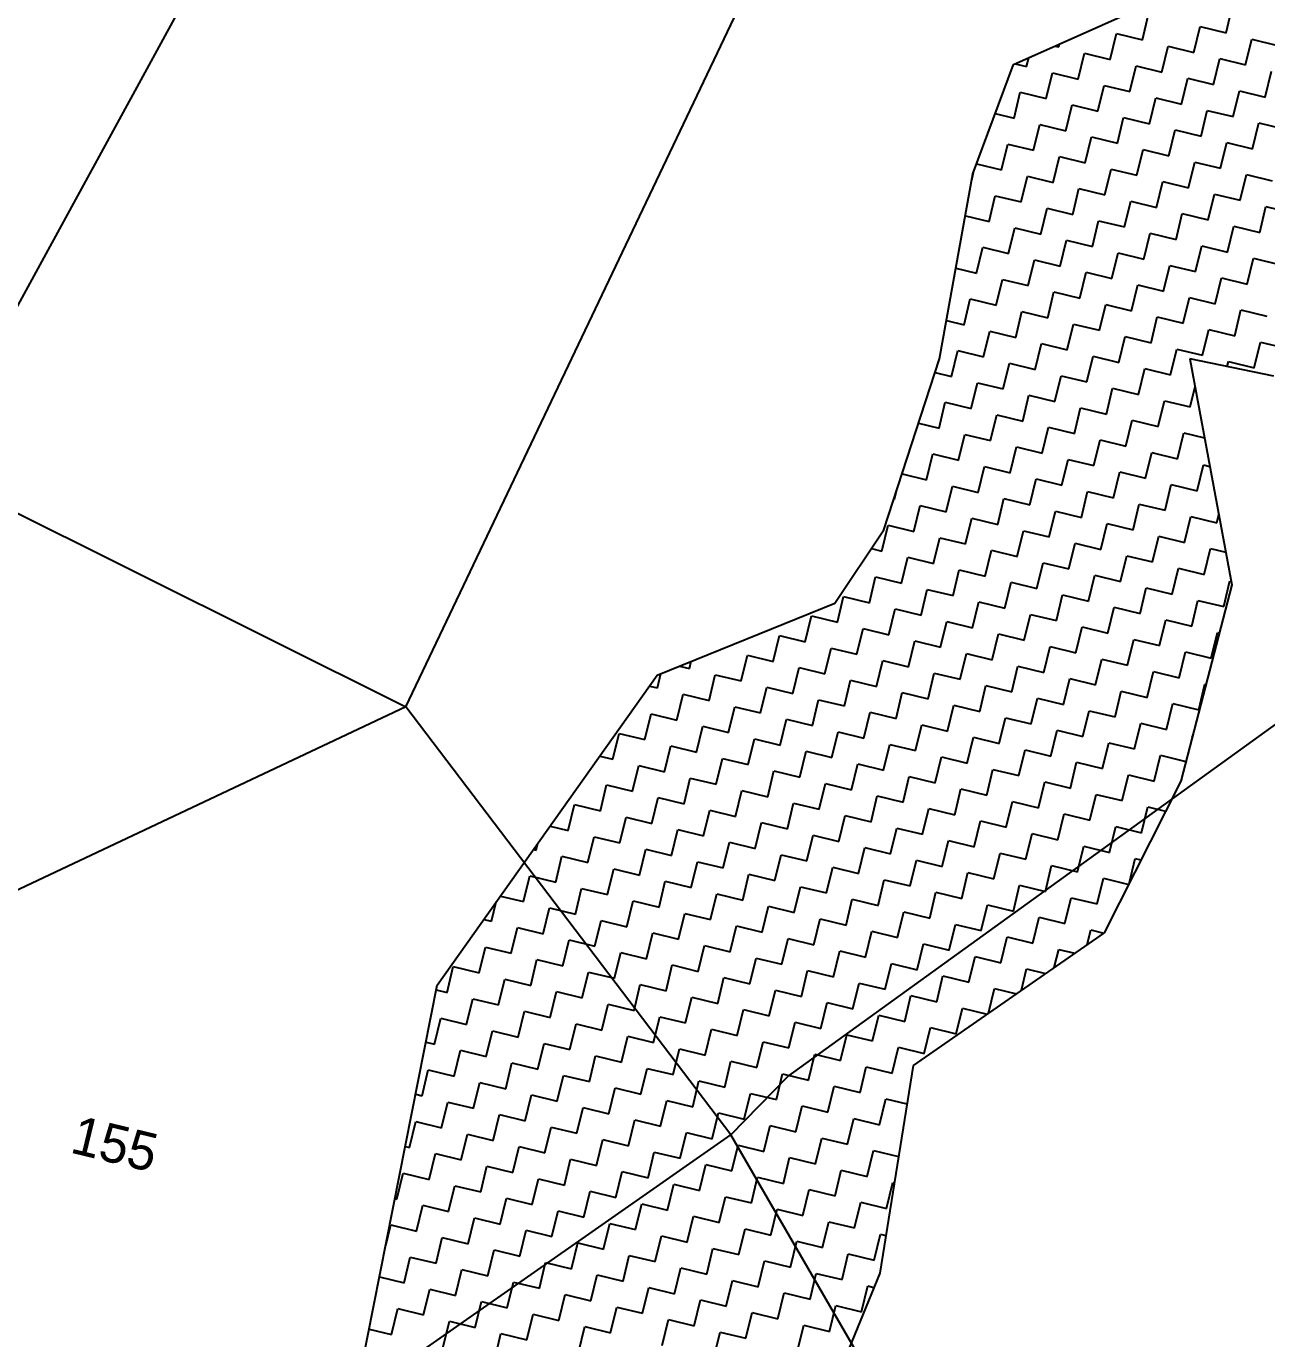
# Model space of a CAD drawing. Header units: metres. Extents: x 280481 to 282563, y 2046849 to 2049468.
# Drawn here: x 281354 to 281471.5, y 2048279 to 2048403.3 of the extents above; entities that cross this region are included whole.
import ezdxf
from ezdxf.enums import TextEntityAlignment as Align

# ---------------------------------------------------------------- set-up
doc = ezdxf.new("R2010")
doc.units = ezdxf.units.M
for name, color, linetype in [('POLY_HATCH', 12, 'Continuous'), ('POLY_PARCEL', 6, 'Continuous'), ('TEXT_PARCEL', 7, 'Continuous')]:
    doc.layers.add(name, color=color, linetype=linetype)
doc.styles.add('TEXT_MAP', font='')
doc.styles.get('TEXT_MAP').set_extended_font_data('Kruti Dev 050')

msp = doc.modelspace()

# ---------------------------------------------------------------- linework, layer by layer
at = {"layer": 'POLY_HATCH'}
for p, q in [((281447.53, 2048399.69), (281460.21, 2048405.33)), ((281443.68, 2048389.33), (281447.53, 2048399.69)), ((281440.51, 2048371.81), (281443.68, 2048389.33)), ((281435.23, 2048355.6), (281440.51, 2048371.81)), ((281472.19, 2048370.15), (281464.25, 2048371.8)), ((281464.25, 2048371.8), (281468.21, 2048350.4)), ((281430.59, 2048348.66), (281435.23, 2048355.6)), ((281468.21, 2048350.4), (281463.37, 2048331.81)), ((281413.76, 2048341.85), (281430.59, 2048348.66)), ((281392.91, 2048312.48), (281413.76, 2048341.85)), ((281463.37, 2048331.81), (281456.12, 2048317.43)), ((281456.12, 2048317.43), (281438, 2048304.87)), ((281385.69, 2048276.03), (281392.91, 2048312.48)), ((281438, 2048304.87), (281434.85, 2048285.2)), ((281434.85, 2048285.2), (281429.58, 2048272.34))]:
    msp.add_line(p, q, dxfattribs=at)
at = {"layer": 'POLY_HATCH', "linetype": 'Continuous'}
for p, q in [((281459.74, 2048402.01), (281460.33, 2048404.46)), ((281467.67, 2048402.68), (281468.26, 2048405.13)), ((281464.63, 2048400.83), (281465.22, 2048403.27)), ((281465.22, 2048403.27), (281467.67, 2048402.68)), ((281456.7, 2048400.16), (281457.29, 2048402.61)), ((281457.29, 2048402.61), (281459.74, 2048402.01)), ((281469.52, 2048399.64), (281470.12, 2048402.09)), ((281470.12, 2048402.09), (281472.56, 2048401.5)), ((281451.45, 2048401.43), (281451.81, 2048401.35)), ((281451.81, 2048401.35), (281451.87, 2048401.62)), ((281453.66, 2048398.31), (281454.25, 2048400.75)), ((281454.25, 2048400.75), (281456.7, 2048400.16)), ((281461.59, 2048398.97), (281462.19, 2048401.42)), ((281462.19, 2048401.42), (281464.63, 2048400.83)), ((281447.68, 2048399.76), (281448.77, 2048399.49)), ((281448.77, 2048399.49), (281448.97, 2048400.33)), ((281458.55, 2048397.12), (281459.15, 2048399.57)), ((281459.15, 2048399.57), (281461.59, 2048398.97)), ((281466.49, 2048397.79), (281467.08, 2048400.24)), ((281467.08, 2048400.24), (281469.52, 2048399.64)), ((281450.62, 2048396.45), (281451.21, 2048398.9)), ((281451.21, 2048398.9), (281453.66, 2048398.31)), ((281463.45, 2048395.94), (281464.04, 2048398.38)), ((281464.04, 2048398.38), (281466.49, 2048397.79)), ((281471.38, 2048396.6), (281471.97, 2048399.05)), ((281447.58, 2048394.6), (281448.17, 2048397.05)), ((281448.17, 2048397.05), (281450.62, 2048396.45)), ((281455.51, 2048395.27), (281456.11, 2048397.71)), ((281456.11, 2048397.71), (281458.55, 2048397.12)), ((281468.34, 2048394.75), (281468.93, 2048397.2)), ((281468.93, 2048397.2), (281471.38, 2048396.6)), ((281452.47, 2048393.41), (281453.07, 2048395.86)), ((281453.07, 2048395.86), (281455.51, 2048395.27)), ((281460.41, 2048394.08), (281461, 2048396.53)), ((281461, 2048396.53), (281463.45, 2048395.94)), ((281445.8, 2048395.03), (281447.58, 2048394.6)), ((281457.37, 2048392.23), (281457.96, 2048394.68)), ((281457.96, 2048394.68), (281460.41, 2048394.08)), ((281465.3, 2048392.9), (281465.89, 2048395.34)), ((281465.89, 2048395.34), (281468.34, 2048394.75)), ((281449.43, 2048391.56), (281450.03, 2048394.01)), ((281450.03, 2048394.01), (281452.47, 2048393.41)), ((281462.26, 2048391.04), (281462.85, 2048393.49)), ((281462.85, 2048393.49), (281465.3, 2048392.9)), ((281470.19, 2048391.71), (281470.79, 2048394.16)), ((281470.79, 2048394.16), (281473.23, 2048393.56)), ((281446.4, 2048389.71), (281446.99, 2048392.15)), ((281446.99, 2048392.15), (281449.43, 2048391.56)), ((281454.33, 2048390.38), (281454.92, 2048392.82)), ((281454.92, 2048392.82), (281457.37, 2048392.23)), ((281467.15, 2048389.86), (281467.75, 2048392.3)), ((281467.75, 2048392.3), (281470.19, 2048391.71)), ((281451.29, 2048388.52), (281451.88, 2048390.97)), ((281451.88, 2048390.97), (281454.33, 2048390.38)), ((281459.22, 2048389.19), (281459.81, 2048391.64)), ((281459.81, 2048391.64), (281462.26, 2048391.04)), ((281443.56, 2048388.72), (281443.78, 2048389.62)), ((281444.03, 2048390.28), (281446.4, 2048389.71)), ((281456.18, 2048387.34), (281456.77, 2048389.78)), ((281456.77, 2048389.78), (281459.22, 2048389.19)), ((281464.11, 2048388), (281464.71, 2048390.45)), ((281464.71, 2048390.45), (281467.15, 2048389.86)), ((281448.25, 2048386.67), (281448.84, 2048389.11)), ((281448.84, 2048389.11), (281451.29, 2048388.52)), ((281461.07, 2048386.15), (281461.67, 2048388.6)), ((281461.67, 2048388.6), (281464.11, 2048388)), ((281469.01, 2048386.82), (281469.6, 2048389.26)), ((281469.6, 2048389.26), (281472.05, 2048388.67)), ((281445.21, 2048384.81), (281445.8, 2048387.26)), ((281445.8, 2048387.26), (281448.25, 2048386.67)), ((281453.14, 2048385.48), (281453.73, 2048387.93)), ((281453.73, 2048387.93), (281456.18, 2048387.34)), ((281465.97, 2048384.96), (281466.56, 2048387.41)), ((281466.56, 2048387.41), (281469.01, 2048386.82)), ((281450.1, 2048383.63), (281450.7, 2048386.08)), ((281450.7, 2048386.08), (281453.14, 2048385.48)), ((281458.03, 2048384.3), (281458.63, 2048386.74)), ((281458.63, 2048386.74), (281461.07, 2048386.15)), ((281470.86, 2048383.78), (281471.45, 2048386.22)), ((281471.45, 2048386.22), (281473.9, 2048385.63)), ((281442.96, 2048385.36), (281445.21, 2048384.81)), ((281455, 2048382.44), (281455.59, 2048384.89)), ((281455.59, 2048384.89), (281458.03, 2048384.3)), ((281462.93, 2048383.11), (281463.52, 2048385.56)), ((281463.52, 2048385.56), (281465.97, 2048384.96)), ((281467.82, 2048381.92), (281468.41, 2048384.37)), ((281468.41, 2048384.37), (281470.86, 2048383.78)), ((281447.06, 2048381.78), (281447.66, 2048384.22)), ((281447.66, 2048384.22), (281450.1, 2048383.63)), ((281459.89, 2048381.26), (281460.48, 2048383.7)), ((281460.48, 2048383.7), (281462.93, 2048383.11)), ((281444.02, 2048379.92), (281444.62, 2048382.37)), ((281444.62, 2048382.37), (281447.06, 2048381.78)), ((281451.96, 2048380.59), (281452.55, 2048383.04)), ((281452.55, 2048383.04), (281455, 2048382.44)), ((281464.78, 2048380.07), (281465.37, 2048382.52)), ((281465.37, 2048382.52), (281467.82, 2048381.92)), ((281448.92, 2048378.74), (281449.51, 2048381.18)), ((281449.51, 2048381.18), (281451.96, 2048380.59)), ((281456.85, 2048379.4), (281457.44, 2048381.85)), ((281457.44, 2048381.85), (281459.89, 2048381.26)), ((281461.74, 2048378.22), (281462.33, 2048380.66)), ((281462.33, 2048380.66), (281464.78, 2048380.07)), ((281469.67, 2048378.89), (281470.27, 2048381.33)), ((281470.27, 2048381.33), (281472.71, 2048380.74)), ((281442.06, 2048380.4), (281444.02, 2048379.92)), ((281453.81, 2048377.55), (281454.4, 2048380)), ((281454.4, 2048380), (281456.85, 2048379.4)), ((281466.63, 2048377.03), (281467.23, 2048379.48)), ((281467.23, 2048379.48), (281469.67, 2048378.89)), ((281445.88, 2048376.88), (281446.47, 2048379.33)), ((281446.47, 2048379.33), (281448.92, 2048378.74)), ((281450.77, 2048375.7), (281451.36, 2048378.14)), ((281451.36, 2048378.14), (281453.81, 2048377.55)), ((281458.7, 2048376.36), (281459.3, 2048378.81)), ((281459.3, 2048378.81), (281461.74, 2048378.22)), ((281442.84, 2048375.03), (281443.43, 2048377.48)), ((281443.43, 2048377.48), (281445.88, 2048376.88)), ((281455.66, 2048374.51), (281456.26, 2048376.96)), ((281456.26, 2048376.96), (281458.7, 2048376.36)), ((281463.59, 2048375.18), (281464.19, 2048377.62)), ((281464.19, 2048377.62), (281466.63, 2048377.03)), ((281447.73, 2048373.84), (281448.32, 2048376.29)), ((281448.32, 2048376.29), (281450.77, 2048375.7)), ((281460.56, 2048373.32), (281461.15, 2048375.77)), ((281461.15, 2048375.77), (281463.59, 2048375.18)), ((281468.49, 2048373.99), (281469.08, 2048376.44)), ((281469.08, 2048376.44), (281471.53, 2048375.85)), ((281441.16, 2048375.44), (281442.84, 2048375.03)), ((281444.69, 2048371.99), (281445.28, 2048374.44)), ((281445.28, 2048374.44), (281447.73, 2048373.84)), ((281452.62, 2048372.66), (281453.22, 2048375.1)), ((281453.22, 2048375.1), (281455.66, 2048374.51)), ((281465.45, 2048372.14), (281466.04, 2048374.59)), ((281466.04, 2048374.59), (281468.49, 2048373.99)), ((281449.58, 2048370.8), (281450.18, 2048373.25)), ((281450.18, 2048373.25), (281452.62, 2048372.66)), ((281457.52, 2048371.47), (281458.11, 2048373.92)), ((281458.11, 2048373.92), (281460.56, 2048373.32)), ((281470.34, 2048370.95), (281470.93, 2048373.4)), ((281470.93, 2048373.4), (281473.38, 2048372.81)), ((281441.65, 2048370.14), (281442.24, 2048372.58)), ((281442.24, 2048372.58), (281444.69, 2048371.99)), ((281454.48, 2048369.62), (281455.07, 2048372.06)), ((281455.07, 2048372.06), (281457.52, 2048371.47)), ((281462.41, 2048370.29), (281463, 2048372.73)), ((281463, 2048372.73), (281465.45, 2048372.14)), ((281446.54, 2048368.95), (281447.14, 2048371.4)), ((281447.14, 2048371.4), (281449.58, 2048370.8)), ((281459.37, 2048368.43), (281459.96, 2048370.88)), ((281459.96, 2048370.88), (281462.41, 2048370.29)), ((281467.78, 2048371.07), (281467.89, 2048371.55)), ((281467.89, 2048371.55), (281470.34, 2048370.95)), ((281440.09, 2048370.52), (281441.65, 2048370.14)), ((281443.51, 2048367.1), (281444.1, 2048369.54)), ((281444.1, 2048369.54), (281446.54, 2048368.95)), ((281451.44, 2048367.76), (281452.03, 2048370.21)), ((281452.03, 2048370.21), (281454.48, 2048369.62)), ((281448.4, 2048365.91), (281448.99, 2048368.36)), ((281448.99, 2048368.36), (281451.44, 2048367.76)), ((281456.33, 2048366.58), (281456.92, 2048369.02)), ((281456.92, 2048369.02), (281459.37, 2048368.43)), ((281464.26, 2048367.25), (281464.73, 2048369.18)), ((281440.47, 2048365.24), (281441.06, 2048367.69)), ((281441.06, 2048367.69), (281443.51, 2048367.1)), ((281453.29, 2048364.72), (281453.88, 2048367.17)), ((281453.88, 2048367.17), (281456.33, 2048366.58)), ((281461.22, 2048365.39), (281461.82, 2048367.84)), ((281461.82, 2048367.84), (281464.26, 2048367.25)), ((281438.52, 2048365.71), (281440.47, 2048365.24)), ((281445.36, 2048364.06), (281445.95, 2048366.5)), ((281445.95, 2048366.5), (281448.4, 2048365.91)), ((281458.18, 2048363.54), (281458.78, 2048365.99)), ((281458.78, 2048365.99), (281461.22, 2048365.39)), ((281442.32, 2048362.2), (281442.91, 2048364.65)), ((281442.91, 2048364.65), (281445.36, 2048364.06)), ((281450.25, 2048362.87), (281450.84, 2048365.32)), ((281450.84, 2048365.32), (281453.29, 2048364.72)), ((281463.08, 2048362.35), (281463.67, 2048364.8)), ((281463.67, 2048364.8), (281465.63, 2048364.32)), ((281447.21, 2048361.02), (281447.8, 2048363.46)), ((281447.8, 2048363.46), (281450.25, 2048362.87)), ((281455.14, 2048361.69), (281455.74, 2048364.13)), ((281455.74, 2048364.13), (281458.18, 2048363.54)), ((281439.28, 2048360.35), (281439.87, 2048362.8)), ((281439.87, 2048362.8), (281442.32, 2048362.2)), ((281452.1, 2048359.83), (281452.7, 2048362.28)), ((281452.7, 2048362.28), (281455.14, 2048361.69)), ((281460.04, 2048360.5), (281460.63, 2048362.95)), ((281460.63, 2048362.95), (281463.08, 2048362.35)), ((281436.96, 2048360.91), (281439.28, 2048360.35)), ((281444.17, 2048359.16), (281444.77, 2048361.61)), ((281444.77, 2048361.61), (281447.21, 2048361.02)), ((281457, 2048358.65), (281457.59, 2048361.09)), ((281457.59, 2048361.09), (281460.04, 2048360.5)), ((281464.93, 2048359.31), (281465.52, 2048361.76)), ((281465.52, 2048361.76), (281466.13, 2048361.61)), ((281441.13, 2048357.31), (281441.73, 2048359.76)), ((281441.73, 2048359.76), (281444.17, 2048359.16)), ((281449.07, 2048357.98), (281449.66, 2048360.43)), ((281449.66, 2048360.43), (281452.1, 2048359.83)), ((281461.89, 2048357.46), (281462.48, 2048359.91)), ((281462.48, 2048359.91), (281464.93, 2048359.31)), ((281436.18, 2048358.51), (281436.24, 2048358.5)), ((281436.24, 2048358.5), (281436.43, 2048359.3)), ((281446.03, 2048356.13), (281446.62, 2048358.57)), ((281446.62, 2048358.57), (281449.07, 2048357.98)), ((281453.96, 2048356.79), (281454.55, 2048359.24)), ((281454.55, 2048359.24), (281457, 2048358.65)), ((281438.09, 2048355.46), (281438.69, 2048357.9)), ((281438.69, 2048357.9), (281441.13, 2048357.31)), ((281450.92, 2048354.94), (281451.51, 2048357.39)), ((281451.51, 2048357.39), (281453.96, 2048356.79)), ((281458.85, 2048355.61), (281459.44, 2048358.05)), ((281459.44, 2048358.05), (281461.89, 2048357.46)), ((281466.78, 2048356.27), (281466.98, 2048357.06)), ((281435.05, 2048353.6), (281435.65, 2048356.05)), ((281435.65, 2048356.05), (281438.09, 2048355.46)), ((281442.99, 2048354.27), (281443.58, 2048356.72)), ((281443.58, 2048356.72), (281446.03, 2048356.13)), ((281455.81, 2048353.75), (281456.4, 2048356.2)), ((281456.4, 2048356.2), (281458.85, 2048355.61)), ((281463.74, 2048354.42), (281464.34, 2048356.87)), ((281464.34, 2048356.87), (281466.78, 2048356.27)), ((281439.95, 2048352.42), (281440.54, 2048354.86)), ((281440.54, 2048354.86), (281442.99, 2048354.27)), ((281447.88, 2048353.09), (281448.47, 2048355.53)), ((281448.47, 2048355.53), (281450.92, 2048354.94)), ((281460.7, 2048352.57), (281461.3, 2048355.01)), ((281461.3, 2048355.01), (281463.74, 2048354.42)), ((281434.06, 2048353.85), (281435.05, 2048353.6)), ((281444.84, 2048351.23), (281445.43, 2048353.68)), ((281445.43, 2048353.68), (281447.88, 2048353.09)), ((281452.77, 2048351.9), (281453.37, 2048354.35)), ((281453.37, 2048354.35), (281455.81, 2048353.75)), ((281465.6, 2048351.38), (281466.19, 2048353.83)), ((281466.19, 2048353.83), (281467.64, 2048353.48)), ((281436.91, 2048350.56), (281437.5, 2048353.01)), ((281437.5, 2048353.01), (281439.95, 2048352.42)), ((281449.73, 2048350.05), (281450.33, 2048352.49)), ((281450.33, 2048352.49), (281452.77, 2048351.9)), ((281457.67, 2048350.71), (281458.26, 2048353.16)), ((281458.26, 2048353.16), (281460.7, 2048352.57)), ((281433.87, 2048348.71), (281434.46, 2048351.16)), ((281434.46, 2048351.16), (281436.91, 2048350.56)), ((281441.8, 2048349.38), (281442.39, 2048351.83)), ((281442.39, 2048351.83), (281444.84, 2048351.23)), ((281454.63, 2048348.86), (281455.22, 2048351.31)), ((281455.22, 2048351.31), (281457.67, 2048350.71)), ((281462.56, 2048349.53), (281463.15, 2048351.97)), ((281463.15, 2048351.97), (281465.6, 2048351.38)), ((281467.45, 2048348.34), (281468.04, 2048350.79)), ((281468.04, 2048350.79), (281468.14, 2048350.76)), ((281438.76, 2048347.53), (281439.35, 2048349.97)), ((281439.35, 2048349.97), (281441.8, 2048349.38)), ((281446.69, 2048348.19), (281447.29, 2048350.64)), ((281447.29, 2048350.64), (281449.73, 2048350.05)), ((281459.52, 2048347.67), (281460.11, 2048350.12)), ((281460.11, 2048350.12), (281462.56, 2048349.53)), ((281430.83, 2048346.86), (281431.42, 2048349.3)), ((281431.42, 2048349.3), (281433.87, 2048348.71)), ((281443.65, 2048346.34), (281444.25, 2048348.79)), ((281444.25, 2048348.79), (281446.69, 2048348.19)), ((281451.59, 2048347.01), (281452.18, 2048349.45)), ((281452.18, 2048349.45), (281454.63, 2048348.86)), ((281464.41, 2048346.49), (281465, 2048348.93)), ((281465, 2048348.93), (281467.45, 2048348.34)), ((281427.79, 2048345), (281428.38, 2048347.45)), ((281428.38, 2048347.45), (281430.83, 2048346.86)), ((281435.72, 2048345.67), (281436.31, 2048348.12)), ((281436.31, 2048348.12), (281438.76, 2048347.53)), ((281448.55, 2048345.15), (281449.14, 2048347.6)), ((281449.14, 2048347.6), (281451.59, 2048347.01)), ((281456.48, 2048345.82), (281457.07, 2048348.27)), ((281457.07, 2048348.27), (281459.52, 2048347.67)), ((281461.37, 2048344.64), (281461.97, 2048347.08)), ((281461.97, 2048347.08), (281464.41, 2048346.49)), ((281432.68, 2048343.82), (281433.28, 2048346.26)), ((281433.28, 2048346.26), (281435.72, 2048345.67)), ((281440.61, 2048344.49), (281441.21, 2048346.93)), ((281441.21, 2048346.93), (281443.65, 2048346.34)), ((281453.44, 2048343.97), (281454.03, 2048346.41)), ((281454.03, 2048346.41), (281456.48, 2048345.82)), ((281466.27, 2048343.45), (281466.86, 2048345.9)), ((281466.86, 2048345.9), (281467.03, 2048345.85)), ((281424.75, 2048343.15), (281425.34, 2048345.6)), ((281425.34, 2048345.6), (281427.79, 2048345)), ((281437.58, 2048342.63), (281438.17, 2048345.08)), ((281438.17, 2048345.08), (281440.61, 2048344.49)), ((281445.51, 2048343.3), (281446.1, 2048345.75)), ((281446.1, 2048345.75), (281448.55, 2048345.15)), ((281450.4, 2048342.11), (281450.99, 2048344.56)), ((281450.99, 2048344.56), (281453.44, 2048343.97)), ((281458.33, 2048342.78), (281458.93, 2048345.23)), ((281458.93, 2048345.23), (281461.37, 2048344.64)), ((281421.71, 2048341.3), (281422.3, 2048343.74)), ((281422.3, 2048343.74), (281424.75, 2048343.15)), ((281429.64, 2048341.97), (281430.24, 2048344.41)), ((281430.24, 2048344.41), (281432.68, 2048343.82)), ((281442.47, 2048341.45), (281443.06, 2048343.89)), ((281443.06, 2048343.89), (281445.51, 2048343.3)), ((281455.29, 2048340.93), (281455.89, 2048343.37)), ((281455.89, 2048343.37), (281458.33, 2048342.78)), ((281463.23, 2048341.6), (281463.82, 2048344.04)), ((281463.82, 2048344.04), (281466.27, 2048343.45)), ((281415.88, 2048342.71), (281416.82, 2048342.48)), ((281416.82, 2048342.48), (281416.98, 2048343.16)), ((281426.6, 2048340.11), (281427.2, 2048342.56)), ((281427.2, 2048342.56), (281429.64, 2048341.97)), ((281434.54, 2048340.78), (281435.13, 2048343.23)), ((281435.13, 2048343.23), (281437.58, 2048342.63)), ((281447.36, 2048340.26), (281447.95, 2048342.71)), ((281447.95, 2048342.71), (281450.4, 2048342.11)), ((281460.19, 2048339.74), (281460.78, 2048342.19)), ((281460.78, 2048342.19), (281463.23, 2048341.6)), ((281413.78, 2048340.63), (281414.11, 2048341.99)), ((281418.67, 2048339.44), (281419.26, 2048341.89)), ((281419.26, 2048341.89), (281421.71, 2048341.3)), ((281431.5, 2048338.93), (281432.09, 2048341.37)), ((281432.09, 2048341.37), (281434.54, 2048340.78)), ((281439.43, 2048339.59), (281440.02, 2048342.04)), ((281440.02, 2048342.04), (281442.47, 2048341.45)), ((281444.32, 2048338.41), (281444.91, 2048340.85)), ((281444.91, 2048340.85), (281447.36, 2048340.26)), ((281452.25, 2048339.07), (281452.85, 2048341.52)), ((281452.85, 2048341.52), (281455.29, 2048340.93)), ((281465.08, 2048338.56), (281465.67, 2048341)), ((281465.67, 2048341), (281465.76, 2048340.98)), ((281413.02, 2048340.81), (281413.78, 2048340.63)), ((281415.63, 2048337.59), (281416.23, 2048340.04)), ((281416.23, 2048340.04), (281418.67, 2048339.44)), ((281423.56, 2048338.26), (281424.16, 2048340.7)), ((281424.16, 2048340.7), (281426.6, 2048340.11)), ((281436.39, 2048337.74), (281436.98, 2048340.19)), ((281436.98, 2048340.19), (281439.43, 2048339.59)), ((281449.21, 2048337.22), (281449.81, 2048339.67)), ((281449.81, 2048339.67), (281452.25, 2048339.07)), ((281457.15, 2048337.89), (281457.74, 2048340.34)), ((281457.74, 2048340.34), (281460.19, 2048339.74)), ((281420.52, 2048336.4), (281421.12, 2048338.85)), ((281421.12, 2048338.85), (281423.56, 2048338.26)), ((281428.46, 2048337.07), (281429.05, 2048339.52)), ((281429.05, 2048339.52), (281431.5, 2048338.93)), ((281441.28, 2048336.55), (281441.88, 2048339)), ((281441.88, 2048339), (281444.32, 2048338.41)), ((281454.11, 2048336.04), (281454.7, 2048338.48)), ((281454.7, 2048338.48), (281457.15, 2048337.89)), ((281462.04, 2048336.7), (281462.63, 2048339.15)), ((281462.63, 2048339.15), (281465.08, 2048338.56)), ((281412.59, 2048335.74), (281413.19, 2048338.18)), ((281413.19, 2048338.18), (281415.63, 2048337.59)), ((281425.42, 2048335.22), (281426.01, 2048337.67)), ((281426.01, 2048337.67), (281428.46, 2048337.07)), ((281433.35, 2048335.89), (281433.94, 2048338.33)), ((281433.94, 2048338.33), (281436.39, 2048337.74)), ((281438.24, 2048334.7), (281438.84, 2048337.15)), ((281438.84, 2048337.15), (281441.28, 2048336.55)), ((281446.18, 2048335.37), (281446.77, 2048337.81)), ((281446.77, 2048337.81), (281449.21, 2048337.22)), ((281459, 2048334.85), (281459.59, 2048337.3)), ((281459.59, 2048337.3), (281462.04, 2048336.7)), ((281409.55, 2048333.88), (281410.15, 2048336.33)), ((281410.15, 2048336.33), (281412.59, 2048335.74)), ((281417.49, 2048334.55), (281418.08, 2048337)), ((281418.08, 2048337), (281420.52, 2048336.4)), ((281430.31, 2048334.03), (281430.9, 2048336.48)), ((281430.9, 2048336.48), (281433.35, 2048335.89)), ((281443.14, 2048333.51), (281443.73, 2048335.96)), ((281443.73, 2048335.96), (281446.18, 2048335.37)), ((281451.07, 2048334.18), (281451.66, 2048336.63)), ((281451.66, 2048336.63), (281454.11, 2048336.04)), ((281464.45, 2048335.97), (281464.49, 2048336.11)), ((281464.49, 2048336.11), (281464.49, 2048336.11)), ((281414.45, 2048332.7), (281415.04, 2048335.14)), ((281415.04, 2048335.14), (281417.49, 2048334.55)), ((281422.38, 2048333.37), (281422.97, 2048335.81)), ((281422.97, 2048335.81), (281425.42, 2048335.22)), ((281427.27, 2048332.18), (281427.86, 2048334.63)), ((281427.86, 2048334.63), (281430.31, 2048334.03)), ((281435.2, 2048332.85), (281435.8, 2048335.29)), ((281435.8, 2048335.29), (281438.24, 2048334.7)), ((281448.03, 2048332.33), (281448.62, 2048334.77)), ((281448.62, 2048334.77), (281451.07, 2048334.18)), ((281455.96, 2048333), (281456.55, 2048335.44)), ((281456.55, 2048335.44), (281459, 2048334.85)), ((281408.32, 2048334.18), (281409.55, 2048333.88)), ((281419.34, 2048331.51), (281419.93, 2048333.96)), ((281419.93, 2048333.96), (281422.38, 2048333.37)), ((281432.16, 2048330.99), (281432.76, 2048333.44)), ((281432.76, 2048333.44), (281435.2, 2048332.85)), ((281440.1, 2048331.66), (281440.69, 2048334.11)), ((281440.69, 2048334.11), (281443.14, 2048333.51)), ((281452.92, 2048331.14), (281453.51, 2048333.59)), ((281453.51, 2048333.59), (281455.96, 2048333)), ((281460.85, 2048331.81), (281461.45, 2048334.26)), ((281461.45, 2048334.26), (281463.85, 2048333.67)), ((281411.41, 2048330.84), (281412, 2048333.29)), ((281412, 2048333.29), (281414.45, 2048332.7)), ((281424.23, 2048330.33), (281424.82, 2048332.77)), ((281424.82, 2048332.77), (281427.27, 2048332.18)), ((281437.06, 2048329.81), (281437.65, 2048332.25)), ((281437.65, 2048332.25), (281440.1, 2048331.66)), ((281444.99, 2048330.47), (281445.58, 2048332.92)), ((281445.58, 2048332.92), (281448.03, 2048332.33)), ((281457.81, 2048329.96), (281458.41, 2048332.4)), ((281458.41, 2048332.4), (281460.85, 2048331.81)), ((281408.37, 2048328.99), (281408.96, 2048331.44)), ((281408.96, 2048331.44), (281411.41, 2048330.84)), ((281416.3, 2048329.66), (281416.89, 2048332.1)), ((281416.89, 2048332.1), (281419.34, 2048331.51)), ((281421.19, 2048328.47), (281421.79, 2048330.92)), ((281421.79, 2048330.92), (281424.23, 2048330.33)), ((281429.12, 2048329.14), (281429.72, 2048331.59)), ((281429.72, 2048331.59), (281432.16, 2048330.99)), ((281441.95, 2048328.62), (281442.54, 2048331.07)), ((281442.54, 2048331.07), (281444.99, 2048330.47)), ((281449.88, 2048329.29), (281450.48, 2048331.74)), ((281450.48, 2048331.74), (281452.92, 2048331.14)), ((281413.26, 2048327.8), (281413.85, 2048330.25)), ((281413.85, 2048330.25), (281416.3, 2048329.66)), ((281426.09, 2048327.29), (281426.68, 2048329.73)), ((281426.68, 2048329.73), (281429.12, 2048329.14)), ((281434.02, 2048327.95), (281434.61, 2048330.4)), ((281434.61, 2048330.4), (281437.06, 2048329.81)), ((281446.84, 2048327.44), (281447.44, 2048329.88)), ((281447.44, 2048329.88), (281449.88, 2048329.29)), ((281454.77, 2048328.1), (281455.37, 2048330.55)), ((281455.37, 2048330.55), (281457.81, 2048329.96)), ((281405.33, 2048327.14), (281405.92, 2048329.58)), ((281405.92, 2048329.58), (281408.37, 2048328.99)), ((281410.22, 2048325.95), (281410.81, 2048328.4)), ((281410.81, 2048328.4), (281413.26, 2048327.8)), ((281418.15, 2048326.62), (281418.75, 2048329.07)), ((281418.75, 2048329.07), (281421.19, 2048328.47)), ((281430.98, 2048326.1), (281431.57, 2048328.55)), ((281431.57, 2048328.55), (281434.02, 2048327.95)), ((281438.91, 2048326.77), (281439.5, 2048329.21)), ((281439.5, 2048329.21), (281441.95, 2048328.62)), ((281451.74, 2048326.25), (281452.33, 2048328.7)), ((281452.33, 2048328.7), (281454.77, 2048328.1)), ((281459.67, 2048326.92), (281460.26, 2048329.36)), ((281460.26, 2048329.36), (281461.93, 2048328.96)), ((281403.61, 2048327.55), (281405.33, 2048327.14)), ((281415.11, 2048324.77), (281415.71, 2048327.21)), ((281415.71, 2048327.21), (281418.15, 2048326.62)), ((281423.05, 2048325.43), (281423.64, 2048327.88)), ((281423.64, 2048327.88), (281426.09, 2048327.29)), ((281435.87, 2048324.91), (281436.46, 2048327.36)), ((281436.46, 2048327.36), (281438.91, 2048326.77)), ((281443.8, 2048325.58), (281444.4, 2048328.03)), ((281444.4, 2048328.03), (281446.84, 2048327.44)), ((281456.63, 2048325.06), (281457.22, 2048327.51)), ((281457.22, 2048327.51), (281459.67, 2048326.92)), ((281407.18, 2048324.1), (281407.77, 2048326.54)), ((281407.77, 2048326.54), (281410.22, 2048325.95)), ((281420.01, 2048323.58), (281420.6, 2048326.03)), ((281420.6, 2048326.03), (281423.05, 2048325.43)), ((281427.94, 2048324.25), (281428.53, 2048326.69)), ((281428.53, 2048326.69), (281430.98, 2048326.1)), ((281440.76, 2048323.73), (281441.36, 2048326.18)), ((281441.36, 2048326.18), (281443.8, 2048325.58)), ((281448.7, 2048324.4), (281449.29, 2048326.84)), ((281449.29, 2048326.84), (281451.74, 2048326.25)), ((281402.04, 2048325.34), (281402.29, 2048325.28)), ((281402.29, 2048325.28), (281402.44, 2048325.9)), ((281404.14, 2048322.24), (281404.73, 2048324.69)), ((281404.73, 2048324.69), (281407.18, 2048324.1)), ((281412.07, 2048322.91), (281412.67, 2048325.36)), ((281412.67, 2048325.36), (281415.11, 2048324.77)), ((281424.9, 2048322.39), (281425.49, 2048324.84)), ((281425.49, 2048324.84), (281427.94, 2048324.25)), ((281432.83, 2048323.06), (281433.42, 2048325.51)), ((281433.42, 2048325.51), (281435.87, 2048324.91)), ((281445.66, 2048322.54), (281446.25, 2048324.99)), ((281446.25, 2048324.99), (281448.7, 2048324.4)), ((281453.59, 2048323.21), (281454.18, 2048325.66)), ((281454.18, 2048325.66), (281456.63, 2048325.06)), ((281409.03, 2048321.06), (281409.63, 2048323.51)), ((281409.63, 2048323.51), (281412.07, 2048322.91)), ((281416.97, 2048321.73), (281417.56, 2048324.17)), ((281417.56, 2048324.17), (281420.01, 2048323.58)), ((281429.79, 2048321.21), (281430.39, 2048323.65)), ((281430.39, 2048323.65), (281432.83, 2048323.06)), ((281437.72, 2048321.88), (281438.32, 2048324.32)), ((281438.32, 2048324.32), (281440.76, 2048323.73)), ((281450.55, 2048321.36), (281451.14, 2048323.8)), ((281451.14, 2048323.8), (281453.59, 2048323.21)), ((281458.53, 2048322.21), (281459.07, 2048324.47)), ((281459.07, 2048324.47), (281459.6, 2048324.34)), ((281401.1, 2048320.39), (281401.7, 2048322.84)), ((281401.7, 2048322.84), (281404.14, 2048322.24)), ((281413.93, 2048319.87), (281414.52, 2048322.32)), ((281414.52, 2048322.32), (281416.97, 2048321.73)), ((281421.86, 2048320.54), (281422.45, 2048322.99)), ((281422.45, 2048322.99), (281424.9, 2048322.39)), ((281434.69, 2048320.02), (281435.28, 2048322.47)), ((281435.28, 2048322.47), (281437.72, 2048321.88)), ((281442.62, 2048320.69), (281443.21, 2048323.14)), ((281443.21, 2048323.14), (281445.66, 2048322.54)), ((281455.44, 2048320.17), (281456.04, 2048322.62)), ((281456.04, 2048322.62), (281458.44, 2048322.03)), ((281406, 2048319.21), (281406.59, 2048321.65)), ((281406.59, 2048321.65), (281409.03, 2048321.06)), ((281418.82, 2048318.69), (281419.41, 2048321.13)), ((281419.41, 2048321.13), (281421.86, 2048320.54)), ((281426.75, 2048319.35), (281427.35, 2048321.8)), ((281427.35, 2048321.8), (281429.79, 2048321.21)), ((281439.58, 2048318.84), (281440.17, 2048321.28)), ((281440.17, 2048321.28), (281442.62, 2048320.69)), ((281447.51, 2048319.5), (281448.1, 2048321.95)), ((281448.1, 2048321.95), (281450.55, 2048321.36)), ((281398.06, 2048318.54), (281398.5, 2048320.36)), ((281398.91, 2048320.92), (281401.1, 2048320.39)), ((281402.96, 2048317.35), (281403.55, 2048319.8)), ((281403.55, 2048319.8), (281406, 2048319.21)), ((281410.89, 2048318.02), (281411.48, 2048320.47)), ((281411.48, 2048320.47), (281413.93, 2048319.87)), ((281423.71, 2048317.5), (281424.31, 2048319.95)), ((281424.31, 2048319.95), (281426.75, 2048319.35)), ((281431.65, 2048318.17), (281432.24, 2048320.61)), ((281432.24, 2048320.61), (281434.69, 2048320.02)), ((281444.47, 2048317.65), (281445.06, 2048320.1)), ((281445.06, 2048320.1), (281447.51, 2048319.5)), ((281452.4, 2048318.32), (281453, 2048320.76)), ((281453, 2048320.76), (281455.44, 2048320.17)), ((281397.34, 2048318.71), (281398.06, 2048318.54)), ((281407.85, 2048316.17), (281408.44, 2048318.61)), ((281408.44, 2048318.61), (281410.89, 2048318.02)), ((281415.78, 2048316.83), (281416.37, 2048319.28)), ((281416.37, 2048319.28), (281418.82, 2048318.69)), ((281428.61, 2048316.31), (281429.2, 2048318.76)), ((281429.2, 2048318.76), (281431.65, 2048318.17)), ((281436.54, 2048316.98), (281437.13, 2048319.43)), ((281437.13, 2048319.43), (281439.58, 2048318.84)), ((281449.36, 2048316.46), (281449.96, 2048318.91)), ((281449.96, 2048318.91), (281452.4, 2048318.32)), ((281399.92, 2048315.5), (281400.51, 2048317.94)), ((281400.51, 2048317.94), (281402.96, 2048317.35)), ((281412.74, 2048314.98), (281413.33, 2048317.43)), ((281413.33, 2048317.43), (281415.78, 2048316.83)), ((281420.67, 2048315.65), (281421.27, 2048318.09)), ((281421.27, 2048318.09), (281423.71, 2048317.5)), ((281433.5, 2048315.13), (281434.09, 2048317.58)), ((281434.09, 2048317.58), (281436.54, 2048316.98)), ((281441.43, 2048315.8), (281442.02, 2048318.24)), ((281442.02, 2048318.24), (281444.47, 2048317.65)), ((281454.51, 2048316.31), (281454.85, 2048317.72)), ((281454.85, 2048317.72), (281456.1, 2048317.42)), ((281396.88, 2048313.64), (281397.47, 2048316.09)), ((281397.47, 2048316.09), (281399.92, 2048315.5)), ((281404.81, 2048314.31), (281405.4, 2048316.76)), ((281405.4, 2048316.76), (281407.85, 2048316.17)), ((281417.63, 2048313.79), (281418.23, 2048316.24)), ((281418.23, 2048316.24), (281420.67, 2048315.65)), ((281425.57, 2048314.46), (281426.16, 2048316.91)), ((281426.16, 2048316.91), (281428.61, 2048316.31)), ((281438.39, 2048313.94), (281438.98, 2048316.39)), ((281438.98, 2048316.39), (281441.43, 2048315.8)), ((281446.32, 2048314.61), (281446.92, 2048317.06)), ((281446.92, 2048317.06), (281449.36, 2048316.46)), ((281401.77, 2048312.46), (281402.36, 2048314.91)), ((281402.36, 2048314.91), (281404.81, 2048314.31)), ((281409.7, 2048313.13), (281410.3, 2048315.57)), ((281410.3, 2048315.57), (281412.74, 2048314.98)), ((281422.53, 2048312.61), (281423.12, 2048315.05)), ((281423.12, 2048315.05), (281425.57, 2048314.46)), ((281430.46, 2048313.28), (281431.05, 2048315.72)), ((281431.05, 2048315.72), (281433.5, 2048315.13)), ((281443.28, 2048312.76), (281443.88, 2048315.2)), ((281443.88, 2048315.2), (281446.32, 2048314.61)), ((281451.39, 2048314.16), (281451.81, 2048315.87)), ((281451.81, 2048315.87), (281453.33, 2048315.5)), ((281393.84, 2048311.79), (281394.43, 2048314.24)), ((281394.43, 2048314.24), (281396.88, 2048313.64)), ((281406.66, 2048311.27), (281407.26, 2048313.72)), ((281407.26, 2048313.72), (281409.7, 2048313.13)), ((281414.6, 2048311.94), (281415.19, 2048314.39)), ((281415.19, 2048314.39), (281417.63, 2048313.79)), ((281427.42, 2048311.42), (281428.01, 2048313.87)), ((281428.01, 2048313.87), (281430.46, 2048313.28)), ((281435.35, 2048312.09), (281435.95, 2048314.54)), ((281435.95, 2048314.54), (281438.39, 2048313.94)), ((281448.28, 2048312), (281448.77, 2048314.02)), ((281448.77, 2048314.02), (281450.57, 2048313.58)), ((281398.73, 2048310.61), (281399.32, 2048313.05)), ((281399.32, 2048313.05), (281401.77, 2048312.46)), ((281411.56, 2048310.09), (281412.15, 2048312.53)), ((281412.15, 2048312.53), (281414.6, 2048311.94)), ((281419.49, 2048310.75), (281420.08, 2048313.2)), ((281420.08, 2048313.2), (281422.53, 2048312.61)), ((281432.31, 2048310.24), (281432.91, 2048312.68)), ((281432.91, 2048312.68), (281435.35, 2048312.09)), ((281440.25, 2048310.9), (281440.84, 2048313.35)), ((281440.84, 2048313.35), (281443.28, 2048312.76)), ((281392.82, 2048312.04), (281393.84, 2048311.79)), ((281395.69, 2048308.75), (281396.28, 2048311.2)), ((281396.28, 2048311.2), (281398.73, 2048310.61)), ((281403.62, 2048309.42), (281404.22, 2048311.87)), ((281404.22, 2048311.87), (281406.66, 2048311.27)), ((281416.45, 2048308.9), (281417.04, 2048311.35)), ((281417.04, 2048311.35), (281419.49, 2048310.75)), ((281424.38, 2048309.57), (281424.97, 2048312.01)), ((281424.97, 2048312.01), (281427.42, 2048311.42)), ((281437.21, 2048309.05), (281437.8, 2048311.5)), ((281437.8, 2048311.5), (281440.25, 2048310.9)), ((281445.17, 2048309.84), (281445.73, 2048312.16)), ((281445.73, 2048312.16), (281447.8, 2048311.66)), ((281400.58, 2048307.57), (281401.18, 2048310.01)), ((281401.18, 2048310.01), (281403.62, 2048309.42)), ((281408.52, 2048308.23), (281409.11, 2048310.68)), ((281409.11, 2048310.68), (281411.56, 2048310.09)), ((281421.34, 2048307.72), (281421.93, 2048310.16)), ((281421.93, 2048310.16), (281424.38, 2048309.57)), ((281429.27, 2048308.38), (281429.87, 2048310.83)), ((281429.87, 2048310.83), (281432.31, 2048310.24)), ((281442.1, 2048307.86), (281442.69, 2048310.31)), ((281442.69, 2048310.31), (281445.03, 2048309.74)), ((281392.65, 2048306.9), (281393.24, 2048309.34)), ((281393.24, 2048309.34), (281395.69, 2048308.75)), ((281405.48, 2048306.38), (281406.07, 2048308.83)), ((281406.07, 2048308.83), (281408.52, 2048308.23)), ((281413.41, 2048307.05), (281414, 2048309.49)), ((281414, 2048309.49), (281416.45, 2048308.9)), ((281426.23, 2048306.53), (281426.83, 2048308.98)), ((281426.83, 2048308.98), (281429.27, 2048308.38)), ((281434.17, 2048307.2), (281434.76, 2048309.64)), ((281434.76, 2048309.64), (281437.21, 2048309.05)), ((281397.54, 2048305.71), (281398.14, 2048308.16)), ((281398.14, 2048308.16), (281400.58, 2048307.57)), ((281410.37, 2048305.19), (281410.96, 2048307.64)), ((281410.96, 2048307.64), (281413.41, 2048307.05)), ((281418.3, 2048305.86), (281418.9, 2048308.31)), ((281418.9, 2048308.31), (281421.34, 2048307.72)), ((281431.13, 2048305.34), (281431.72, 2048307.79)), ((281431.72, 2048307.79), (281434.17, 2048307.2)), ((281439.06, 2048306.01), (281439.65, 2048308.46)), ((281439.65, 2048308.46), (281442.1, 2048307.86)), ((281391.85, 2048307.09), (281392.65, 2048306.9)), ((281394.51, 2048303.86), (281395.1, 2048306.31)), ((281395.1, 2048306.31), (281397.54, 2048305.71)), ((281402.44, 2048304.53), (281403.03, 2048306.97)), ((281403.03, 2048306.97), (281405.48, 2048306.38)), ((281415.26, 2048304.01), (281415.86, 2048306.45)), ((281415.86, 2048306.45), (281418.3, 2048305.86)), ((281423.19, 2048304.68), (281423.79, 2048307.12)), ((281423.79, 2048307.12), (281426.23, 2048306.53)), ((281436.02, 2048304.16), (281436.61, 2048306.6)), ((281436.61, 2048306.6), (281439.06, 2048306.01)), ((281399.4, 2048302.67), (281399.99, 2048305.12)), ((281399.99, 2048305.12), (281402.44, 2048304.53)), ((281407.33, 2048303.34), (281407.92, 2048305.79)), ((281407.92, 2048305.79), (281410.37, 2048305.19)), ((281420.16, 2048302.82), (281420.75, 2048305.27)), ((281420.75, 2048305.27), (281423.19, 2048304.68)), ((281428.09, 2048303.49), (281428.68, 2048305.94)), ((281428.68, 2048305.94), (281431.13, 2048305.34)), ((281391.47, 2048302.01), (281392.06, 2048304.45)), ((281392.06, 2048304.45), (281394.51, 2048303.86)), ((281404.29, 2048301.49), (281404.88, 2048303.93)), ((281404.88, 2048303.93), (281407.33, 2048303.34)), ((281412.22, 2048302.15), (281412.82, 2048304.6)), ((281412.82, 2048304.6), (281415.26, 2048304.01)), ((281425.05, 2048301.64), (281425.64, 2048304.08)), ((281425.64, 2048304.08), (281428.09, 2048303.49)), ((281432.98, 2048302.3), (281433.57, 2048304.75)), ((281433.57, 2048304.75), (281436.02, 2048304.16)), ((281396.36, 2048300.82), (281396.95, 2048303.27)), ((281396.95, 2048303.27), (281399.4, 2048302.67)), ((281409.18, 2048300.3), (281409.78, 2048302.75)), ((281409.78, 2048302.75), (281412.22, 2048302.15)), ((281417.12, 2048300.97), (281417.71, 2048303.42)), ((281417.71, 2048303.42), (281420.16, 2048302.82)), ((281429.94, 2048300.45), (281430.53, 2048302.9)), ((281430.53, 2048302.9), (281432.98, 2048302.3)), ((281390.87, 2048302.15), (281391.47, 2048302.01)), ((281393.32, 2048298.97), (281393.91, 2048301.41)), ((281393.91, 2048301.41), (281396.36, 2048300.82)), ((281401.25, 2048299.63), (281401.84, 2048302.08)), ((281401.84, 2048302.08), (281404.29, 2048301.49)), ((281414.08, 2048299.12), (281414.67, 2048301.56)), ((281414.67, 2048301.56), (281417.12, 2048300.97)), ((281422.01, 2048299.78), (281422.6, 2048302.23)), ((281422.6, 2048302.23), (281425.05, 2048301.64)), ((281434.83, 2048299.26), (281435.43, 2048301.71)), ((281435.43, 2048301.71), (281437.42, 2048301.23)), ((281398.21, 2048297.78), (281398.81, 2048300.23)), ((281398.81, 2048300.23), (281401.25, 2048299.63)), ((281406.14, 2048298.45), (281406.74, 2048300.89)), ((281406.74, 2048300.89), (281409.18, 2048300.3)), ((281418.97, 2048297.93), (281419.56, 2048300.38)), ((281419.56, 2048300.38), (281422.01, 2048299.78)), ((281426.9, 2048298.6), (281427.49, 2048301.04)), ((281427.49, 2048301.04), (281429.94, 2048300.45)), ((281431.79, 2048297.41), (281432.39, 2048299.86)), ((281432.39, 2048299.86), (281434.83, 2048299.26)), ((281390.28, 2048297.11), (281390.87, 2048299.56)), ((281390.87, 2048299.56), (281393.32, 2048298.97)), ((281403.11, 2048296.59), (281403.7, 2048299.04)), ((281403.7, 2048299.04), (281406.14, 2048298.45)), ((281411.04, 2048297.26), (281411.63, 2048299.71)), ((281411.63, 2048299.71), (281414.08, 2048299.12)), ((281423.86, 2048296.74), (281424.46, 2048299.19)), ((281424.46, 2048299.19), (281426.9, 2048298.6)), ((281395.17, 2048295.93), (281395.77, 2048298.37)), ((281395.77, 2048298.37), (281398.21, 2048297.78)), ((281408, 2048295.41), (281408.59, 2048297.85)), ((281408.59, 2048297.85), (281411.04, 2048297.26)), ((281415.93, 2048296.08), (281416.52, 2048298.52)), ((281416.52, 2048298.52), (281418.97, 2048297.93)), ((281420.82, 2048294.89), (281421.42, 2048297.34)), ((281421.42, 2048297.34), (281423.86, 2048296.74)), ((281428.76, 2048295.56), (281429.35, 2048298)), ((281429.35, 2048298), (281431.79, 2048297.41)), ((281389.89, 2048297.21), (281390.28, 2048297.11)), ((281392.13, 2048294.07), (281392.73, 2048296.52)), ((281392.73, 2048296.52), (281395.17, 2048295.93)), ((281400.07, 2048294.74), (281400.66, 2048297.19)), ((281400.66, 2048297.19), (281403.11, 2048296.59)), ((281412.89, 2048294.22), (281413.48, 2048296.67)), ((281413.48, 2048296.67), (281415.93, 2048296.08)), ((281425.72, 2048293.7), (281426.31, 2048296.15)), ((281426.31, 2048296.15), (281428.76, 2048295.56)), ((281433.65, 2048294.37), (281434.24, 2048296.82)), ((281434.24, 2048296.82), (281436.62, 2048296.24)), ((281397.03, 2048292.89), (281397.62, 2048295.33)), ((281397.62, 2048295.33), (281400.07, 2048294.74)), ((281404.96, 2048293.55), (281405.55, 2048296)), ((281405.55, 2048296), (281408, 2048295.41)), ((281417.78, 2048293.04), (281418.38, 2048295.48)), ((281418.38, 2048295.48), (281420.82, 2048294.89)), ((281430.61, 2048292.52), (281431.2, 2048294.96)), ((281431.2, 2048294.96), (281433.65, 2048294.37)), ((281389.09, 2048292.22), (281389.69, 2048294.67)), ((281389.69, 2048294.67), (281392.13, 2048294.07)), ((281401.92, 2048291.7), (281402.51, 2048294.15)), ((281402.51, 2048294.15), (281404.96, 2048293.55)), ((281409.85, 2048292.37), (281410.44, 2048294.82)), ((281410.44, 2048294.82), (281412.89, 2048294.22)), ((281414.74, 2048291.18), (281415.34, 2048293.63)), ((281415.34, 2048293.63), (281417.78, 2048293.04)), ((281422.68, 2048291.85), (281423.27, 2048294.3)), ((281423.27, 2048294.3), (281425.72, 2048293.7)), ((281435.5, 2048291.33), (281436.09, 2048293.78)), ((281436.09, 2048293.78), (281436.22, 2048293.75)), ((281393.99, 2048291.03), (281394.58, 2048293.48)), ((281394.58, 2048293.48), (281397.03, 2048292.89)), ((281406.81, 2048290.52), (281407.4, 2048292.96)), ((281407.4, 2048292.96), (281409.85, 2048292.37)), ((281419.64, 2048290), (281420.23, 2048292.44)), ((281420.23, 2048292.44), (281422.68, 2048291.85)), ((281427.57, 2048290.66), (281428.16, 2048293.11)), ((281428.16, 2048293.11), (281430.61, 2048292.52)), ((281388.91, 2048292.26), (281389.09, 2048292.22)), ((281390.95, 2048289.18), (281391.54, 2048291.63)), ((281391.54, 2048291.63), (281393.99, 2048291.03)), ((281398.88, 2048289.85), (281399.47, 2048292.29)), ((281399.47, 2048292.29), (281401.92, 2048291.7)), ((281403.77, 2048288.66), (281404.37, 2048291.11)), ((281404.37, 2048291.11), (281406.81, 2048290.52)), ((281411.7, 2048289.33), (281412.3, 2048291.78)), ((281412.3, 2048291.78), (281414.74, 2048291.18)), ((281424.53, 2048288.81), (281425.12, 2048291.26)), ((281425.12, 2048291.26), (281427.57, 2048290.66)), ((281432.46, 2048289.48), (281433.06, 2048291.93)), ((281433.06, 2048291.93), (281435.5, 2048291.33)), ((281395.84, 2048287.99), (281396.43, 2048290.44)), ((281396.43, 2048290.44), (281398.88, 2048289.85)), ((281408.67, 2048287.48), (281409.26, 2048289.92)), ((281409.26, 2048289.92), (281411.7, 2048289.33)), ((281416.6, 2048288.14), (281417.19, 2048290.59)), ((281417.19, 2048290.59), (281419.64, 2048290)), ((281429.42, 2048287.63), (281430.02, 2048290.07)), ((281430.02, 2048290.07), (281432.46, 2048289.48)), ((281388.03, 2048287.82), (281388.5, 2048289.77)), ((281388.5, 2048289.77), (281390.95, 2048289.18)), ((281400.73, 2048286.81), (281401.33, 2048289.26)), ((281401.33, 2048289.26), (281403.77, 2048288.66)), ((281413.56, 2048286.29), (281414.15, 2048288.74)), ((281414.15, 2048288.74), (281416.6, 2048288.14)), ((281421.49, 2048286.96), (281422.08, 2048289.4)), ((281422.08, 2048289.4), (281424.53, 2048288.81)), ((281434.32, 2048286.44), (281434.91, 2048288.89)), ((281434.91, 2048288.89), (281435.42, 2048288.76)), ((281392.8, 2048286.14), (281393.39, 2048288.59)), ((281393.39, 2048288.59), (281395.84, 2048287.99)), ((281397.69, 2048284.96), (281398.29, 2048287.4)), ((281398.29, 2048287.4), (281400.73, 2048286.81)), ((281405.63, 2048285.62), (281406.22, 2048288.07)), ((281406.22, 2048288.07), (281408.67, 2048287.48)), ((281418.45, 2048285.1), (281419.04, 2048287.55)), ((281419.04, 2048287.55), (281421.49, 2048286.96)), ((281426.38, 2048285.77), (281426.98, 2048288.22)), ((281426.98, 2048288.22), (281429.42, 2048287.63)), ((281389.76, 2048284.29), (281390.35, 2048286.73)), ((281390.35, 2048286.73), (281392.8, 2048286.14)), ((281402.59, 2048283.77), (281403.18, 2048286.22)), ((281403.18, 2048286.22), (281405.63, 2048285.62)), ((281410.52, 2048284.44), (281411.11, 2048286.88)), ((281411.11, 2048286.88), (281413.56, 2048286.29)), ((281423.34, 2048283.92), (281423.94, 2048286.36)), ((281423.94, 2048286.36), (281426.38, 2048285.77)), ((281431.28, 2048284.59), (281431.87, 2048287.03)), ((281431.87, 2048287.03), (281434.32, 2048286.44)), ((281394.65, 2048283.1), (281395.25, 2048285.55)), ((281395.25, 2048285.55), (281397.69, 2048284.96)), ((281407.48, 2048282.58), (281408.07, 2048285.03)), ((281408.07, 2048285.03), (281410.52, 2048284.44)), ((281415.41, 2048283.25), (281416, 2048285.7)), ((281416, 2048285.7), (281418.45, 2048285.1)), ((281428.24, 2048282.73), (281428.83, 2048285.18)), ((281428.83, 2048285.18), (281431.28, 2048284.59)), ((281387.44, 2048284.85), (281389.76, 2048284.29)), ((281391.61, 2048281.25), (281392.21, 2048283.69)), ((281392.21, 2048283.69), (281394.65, 2048283.1)), ((281399.55, 2048281.92), (281400.14, 2048284.36)), ((281400.14, 2048284.36), (281402.59, 2048283.77)), ((281412.37, 2048281.4), (281412.97, 2048283.84)), ((281412.97, 2048283.84), (281415.41, 2048283.25)), ((281420.3, 2048282.06), (281420.9, 2048284.51)), ((281420.9, 2048284.51), (281423.34, 2048283.92)), ((281433.13, 2048281.55), (281433.72, 2048283.99)), ((281433.72, 2048283.99), (281434.3, 2048283.85)), ((281396.51, 2048280.06), (281397.1, 2048282.51)), ((281397.1, 2048282.51), (281399.55, 2048281.92)), ((281404.44, 2048280.73), (281405.03, 2048283.18)), ((281405.03, 2048283.18), (281407.48, 2048282.58)), ((281417.27, 2048280.21), (281417.86, 2048282.66)), ((281417.86, 2048282.66), (281420.3, 2048282.06)), ((281425.2, 2048280.88), (281425.79, 2048283.33)), ((281425.79, 2048283.33), (281428.24, 2048282.73)), ((281388.58, 2048279.39), (281389.17, 2048281.84)), ((281389.17, 2048281.84), (281391.61, 2048281.25)), ((281401.4, 2048278.88), (281401.99, 2048281.32)), ((281401.99, 2048281.32), (281404.44, 2048280.73)), ((281409.33, 2048279.54), (281409.93, 2048281.99)), ((281409.93, 2048281.99), (281412.37, 2048281.4)), ((281422.16, 2048279.03), (281422.75, 2048281.47)), ((281422.75, 2048281.47), (281425.2, 2048280.88)), ((281430.09, 2048279.69), (281430.68, 2048282.14)), ((281430.68, 2048282.14), (281433.13, 2048281.55)), ((281393.47, 2048278.21), (281394.06, 2048280.66)), ((281394.06, 2048280.66), (281396.51, 2048280.06)), ((281406.29, 2048277.69), (281406.89, 2048280.14)), ((281406.89, 2048280.14), (281409.33, 2048279.54)), ((281414.23, 2048278.36), (281414.82, 2048280.8)), ((281414.82, 2048280.8), (281417.27, 2048280.21)), ((281427.05, 2048277.84), (281427.64, 2048280.29)), ((281427.64, 2048280.29), (281430.09, 2048279.69)), ((281386.46, 2048279.91), (281388.58, 2048279.39)), ((281398.36, 2048277.02), (281398.95, 2048279.47)), ((281398.95, 2048279.47), (281401.4, 2048278.88)), ((281419.12, 2048277.17), (281419.71, 2048279.62)), ((281419.71, 2048279.62), (281422.16, 2048279.03))]:
    msp.add_line(p, q, dxfattribs=at)
at = {"layer": 'POLY_PARCEL'}
for p, q in [((281394.01, 2048451.7), (281344.68, 2048361.4)), ((281389.93, 2048338.84), (281438, 2048439.65)), ((281344.68, 2048361.4), (281389.93, 2048338.84)), ((281426.15, 2048303.82), (281493.25, 2048352.25)), ((281389.93, 2048338.84), (281342.99, 2048316.73)), ((281420.72, 2048298.31), (281389.93, 2048338.84)), ((281420.72, 2048298.31), (281426.15, 2048303.82)), ((281375.58, 2048266.76), (281420.72, 2048298.31)), ((281462.04, 2048227.12), (281420.72, 2048298.31))]:
    msp.add_line(p, q, dxfattribs=at)

# ---------------------------------------------------------------- texts
at = {"layer": 'TEXT_PARCEL', "style": 'TEXT_MAP'}
msp.add_text('155', height=3.625, rotation=346.3752, dxfattribs=at).set_placement((281361.93, 2048295.7), align=Align.CENTER)

doc.saveas('drawing.dxf')
